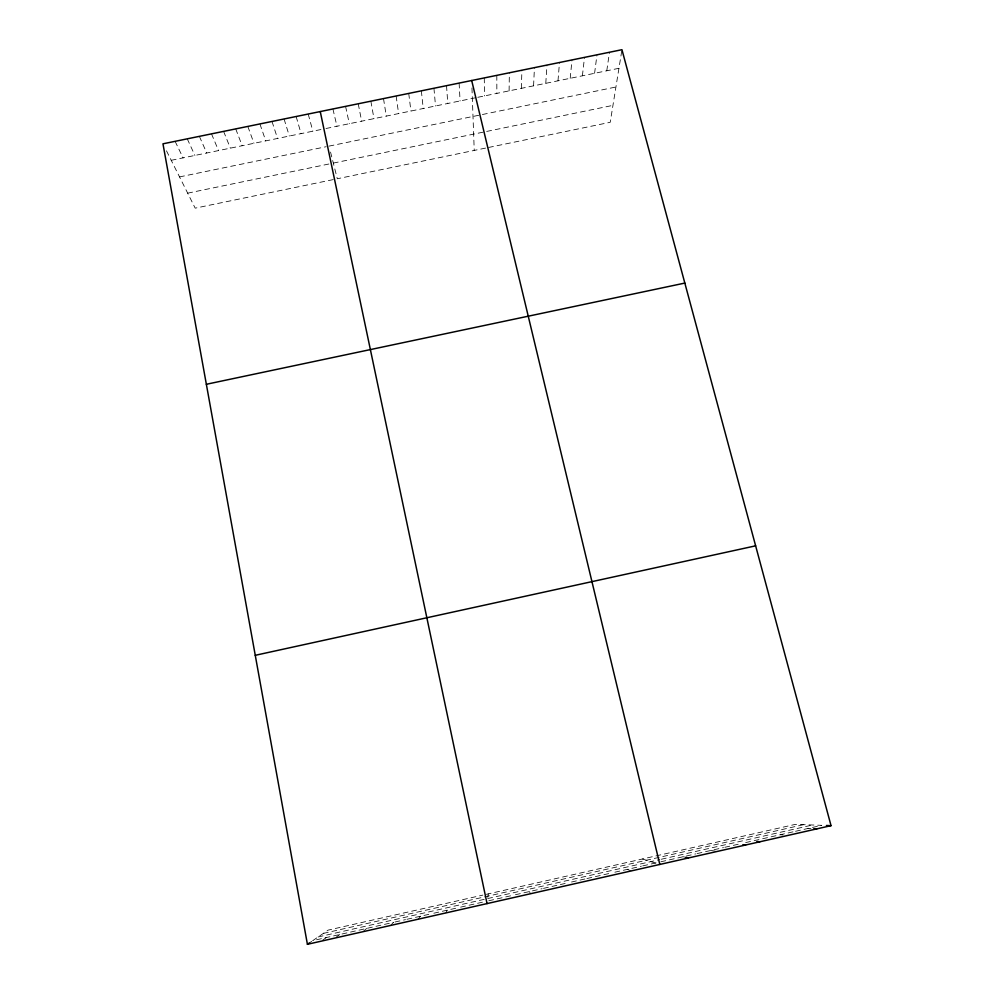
<?xml version="1.0" encoding="UTF-8"?>
<svg xmlns="http://www.w3.org/2000/svg" width="994" height="994" viewBox="0 0 994 994"><rect width="100%" height="100%" fill="white"/><g stroke="black" fill="none" stroke-linecap="round" stroke-linejoin="round"><path stroke-width="0.75" stroke-dasharray="4.97 3.73" d="M509.102 90.864L509.363 72.786M521.341 88.342L521.912 70.214M533.567 85.832L534.449 67.642M545.781 83.322L546.973 65.07M557.994 80.812L559.485 62.51M570.208 78.302L571.997 59.938M582.397 75.792L584.497 57.379M487.843 897.321L488.278 893.879M594.586 73.295L596.984 54.819M606.775 70.785L609.471 52.26M621.722 51.129L610.217 122.299L487.023 147.783M445.747 912.952L447.213 910.181M418.151 919.201L420.4 916.244M390.53 925.464L393.549 922.333L312.775 940.622L328.157 930.111L482.823 895.109M363.816 930.906L366.662 928.421M336.295 937.143L339.737 934.522M322.528 940.262L326.268 937.578M309.556 942.834L311.706 941.368M395.04 921.997L405.49 919.624M406.981 919.288L432.328 913.548M433.819 913.213L459.116 907.485M460.607 907.137L484.389 901.757M488.775 900.763L514.06 895.035M515.464 894.712L542.115 888.686M543.519 888.363L557.522 885.194M560.33 884.561L568.73 882.647M571.525 882.013L585.516 878.845M586.92 878.534L612.068 872.831M614.864 872.198L641.379 866.196M642.77 865.886L659.494 862.096M660.886 861.773L695.688 853.896M697.08 853.585L723.47 847.596M724.862 847.286L738.741 844.142M745.674 842.577L794.156 831.593M795.535 831.282L821.802 825.331L795.337 824.374L484.19 894.799M323.373 933.391L803.574 824.672M318.155 936.957L484.799 899.222M487.681 898.564L659.83 859.586M661.333 859.238L812.558 824.995M179.541 176.907L326.156 146.714M329.014 146.118L615.92 87.012M187.667 193.159L329.138 163.96M333.325 163.091L612.95 105.364M333.214 179.603L195.184 208.156L166.408 150.69M485.606 148.081L337.301 178.758L330.12 150.442M171.216 160.307L321.683 129.382M325.995 128.499L476.437 97.574M477.791 97.3L618.951 68.288M807.985 828.462L810.93 828.598M780.315 834.724L782.999 834.923M710.971 850.429L715.543 851.224M683.164 856.729L685.81 857.35M642.422 858.99L658.687 864.097M627.425 869.352L631.128 870.955M175.106 141.322L183.058 157.872M187.245 138.837L194.899 155.437M199.372 136.352L206.727 153.001M211.498 133.867L218.543 150.579M223.613 131.382L230.359 148.143M529.491 891.543L530.386 893.78M235.715 128.897L242.176 145.72M247.817 126.412L253.967 143.298M259.906 123.939L265.758 140.875M271.996 121.467L277.55 138.452M284.073 118.982L289.329 136.029M296.137 116.509L301.095 133.606M308.202 114.037L312.861 131.196M332.915 108.967L336.966 126.238M345.577 106.37L349.316 123.703M358.225 103.774L361.654 121.169M370.861 101.189L373.98 118.634M383.498 98.592L386.306 116.099M396.121 96.008L398.619 113.564M408.733 93.424L410.932 111.042M421.344 90.839L423.233 108.508M433.943 88.255L435.521 105.985M446.53 85.67L447.797 103.463M459.116 83.086L460.073 100.941M471.964 87.969L474.237 150.429M484.264 77.93L484.6 95.896M496.814 75.358L496.851 93.374"/><path stroke-width="1.49" d="M307.407 944.3L831.034 825.654L621.946 49.7L162.966 143.819L307.407 944.3L309.556 942.834M255.259 655.307L755.639 545.83M206.354 384.28L684.829 283.079M826.424 825.492L831.034 825.654M813.875 828.735L816.832 828.872M756.968 841.471L759.876 841.781M742.866 844.664L745.612 845.012M685.81 857.35L688.457 857.959M471.69 80.514L659.817 864.457M320.254 111.564L487.048 903.596"/></g></svg>
